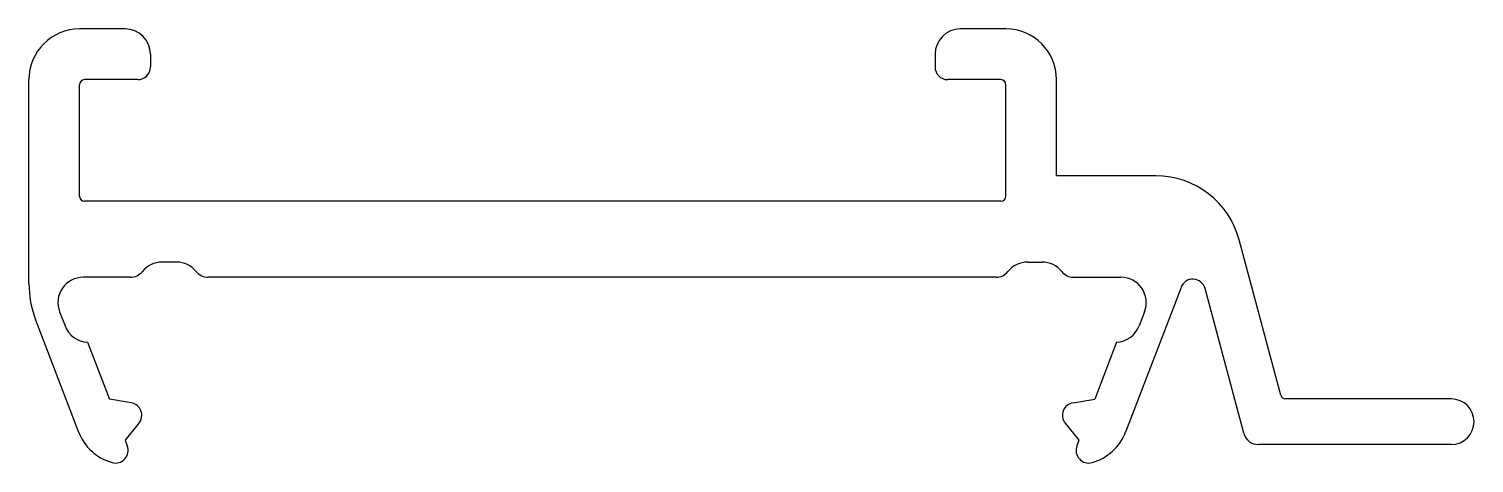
# Model space of a CAD drawing. Extents: x 1369.9 to 1398.4, y 494.2 to 502.7.
import ezdxf

# ---------------------------------------------------------------- set-up
doc = ezdxf.new("R2010")
doc.units = 0
doc.layers.get('0').update_dxf_attribs({"linetype": 'CONTINUOUS'})

msp = doc.modelspace()

# ---------------------------------------------------------------- linework, layer by layer
for p, q in [((1371.786, 502.748), (1370.886, 502.748)), ((1389.186, 502.748), (1388.286, 502.748)), ((1372.286, 502.248), (1372.286, 501.998)), ((1387.786, 502.248), (1387.786, 501.998)), ((1369.886, 497.724), (1369.886, 501.748)), ((1370.886, 499.448), (1370.886, 501.648)), ((1372.036, 501.748), (1370.986, 501.748)), ((1389.086, 501.748), (1388.036, 501.748)), ((1389.186, 499.448), (1389.186, 501.648)), ((1390.186, 499.848), (1390.186, 501.748)), ((1392.152, 499.848), (1390.186, 499.848)), ((1389.086, 499.348), (1370.986, 499.348)), ((1394.616, 495.522), (1393.794, 498.588)), ((1372.801, 498.148), (1372.517, 498.148)), ((1389.617, 498.148), (1389.901, 498.148)), ((1371.893, 497.848), (1370.959, 497.848)), ((1388.993, 497.848), (1373.425, 497.848)), ((1390.525, 497.848), (1391.459, 497.848)), ((1392.646, 497.649), (1391.55, 494.795)), ((1393.885, 494.77), (1393.121, 497.624)), ((1370.492, 497.168), (1370.6, 496.888)), ((1391.926, 497.168), (1391.818, 496.888)), ((1370.018, 497.007), (1370.867, 494.795)), ((1371.044, 496.568), (1371.477, 495.44)), ((1391.374, 496.568), (1390.941, 495.44)), ((1371.905, 495.372), (1371.477, 495.44)), ((1390.513, 495.372), (1390.941, 495.44)), ((1397.986, 495.448), (1394.712, 495.448)), ((1372.06, 494.968), (1371.787, 494.631)), ((1390.358, 494.968), (1390.63, 494.631)), ((1371.787, 494.631), (1371.829, 494.522)), ((1390.63, 494.631), (1390.588, 494.522)), ((1397.986, 494.548), (1394.175, 494.548))]:
    msp.add_line(p, q)
for centre, radius, start, end in [((1370.886, 501.748), 1, 90, 180), ((1371.786, 502.248), 0.5, 0, 90), ((1388.286, 502.248), 0.5, 90, 180), ((1389.186, 501.748), 1, 0, 90), ((1372.036, 501.998), 0.25, 270, 0), ((1388.036, 501.998), 0.25, 180, 270), ((1370.986, 501.648), 0.1, 90, 180), ((1389.086, 501.648), 0.1, 0, 90), ((1392.152, 498.148), 1.7, 15, 90), ((1370.986, 499.448), 0.1, 180, 270), ((1389.086, 499.448), 0.1, 270, 0), ((1371.893, 498.148), 0.3, 270, 321.3178), ((1372.517, 497.648), 0.5, 90, 141.3178), ((1372.801, 497.648), 0.5, 38.6822, 90), ((1373.425, 498.148), 0.3, 218.6822, 270), ((1388.993, 498.148), 0.3, 270, 321.3178), ((1389.617, 497.648), 0.5, 90, 141.3178), ((1389.901, 497.648), 0.5, 38.6822, 90), ((1390.525, 498.148), 0.3, 218.6822, 270), ((1371.886, 497.724), 2, 180, 201), ((1370.959, 497.348), 0.5, 90, 201), ((1391.459, 497.348), 0.5, 339, 90), ((1392.879, 497.56), 0.25, 15, 159), ((1371.066, 497.068), 0.5, 201, 267.4218), ((1391.351, 497.068), 0.5, 272.5782, 339), ((1371.866, 495.125), 0.25, 321, 81), ((1390.552, 495.125), 0.25, 99, 219), ((1394.712, 495.548), 0.1, 195, 270), ((1397.986, 494.998), 0.45, 270, 90), ((1371.801, 495.154), 1, 201, 254.1301), ((1390.617, 495.154), 1, 285.8699, 339), ((1371.596, 494.432), 0.25, 254.1301, 21), ((1390.822, 494.432), 0.25, 159, 285.8699), ((1394.175, 494.848), 0.3, 195, 270)]:
    msp.add_arc(centre, radius, start, end)

doc.saveas('drawing.dxf')
